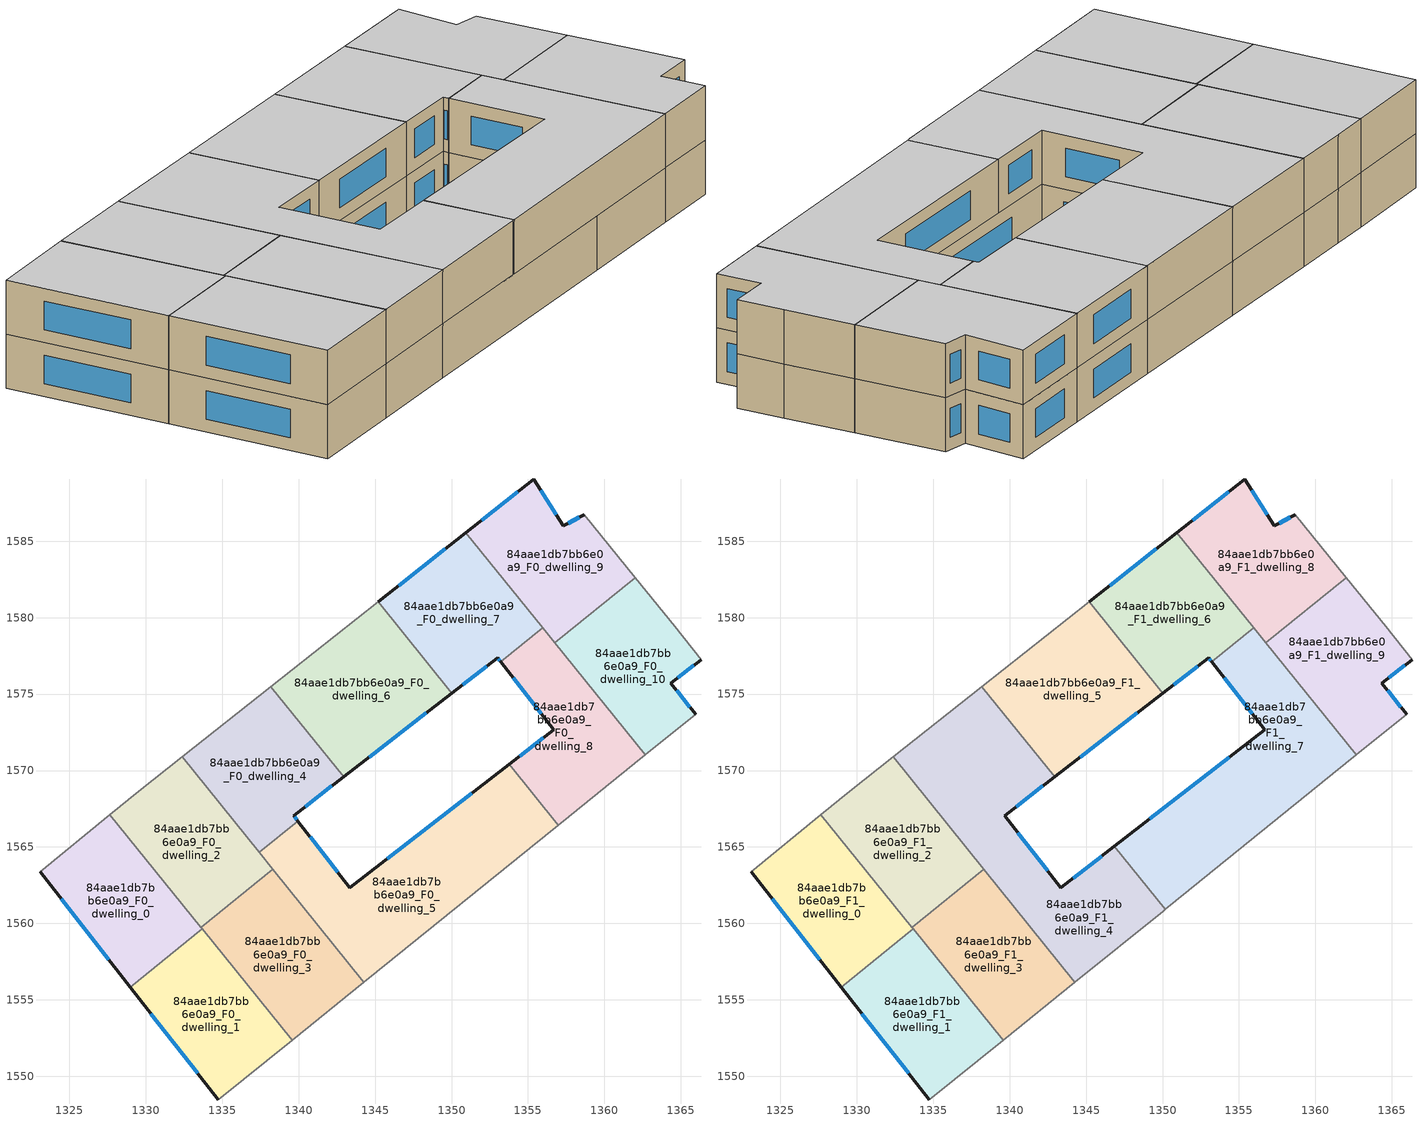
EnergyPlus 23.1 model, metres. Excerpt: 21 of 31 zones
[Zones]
84aae1db7bb6e0a9_F0_dwelling_0
 floor ground (EU_floor_Construction): 1327.66,1567.11 1333.69,1559.64 1328.98,1555.84 1323.09,1563.38 z0
 wall outside (EU_wall_Construction): 1323.09,1563.38 1328.98,1555.84 z0:3
 wall to 84aae1db7bb6e0a9_F0_dwelling_1 (EU_wall_Construction): 1328.98,1555.84 1333.69,1559.64 z0:3
 wall adiabatic (EU_wall_Construction): 1327.66,1567.11 1323.09,1563.38 z0:3
 wall to 84aae1db7bb6e0a9_F0_dwelling_2 (EU_wall_Construction): 1333.61,1559.73 1327.66,1567.11 z0:3
 wall to 84aae1db7bb6e0a9_F0_dwelling_3 (EU_wall_Construction): 1333.69,1559.64 1333.61,1559.73 z0:3
 window (EU_Window_Construction): 1324.47,1561.61 1327.6,1557.61 z0.7:2.3
84aae1db7bb6e0a9_F0_dwelling_1
 floor ground (EU_floor_Construction): 1333.69,1559.64 1339.57,1552.36 1334.74,1548.46 1328.98,1555.84 z0
 wall outside (EU_wall_Construction): 1328.98,1555.84 1334.74,1548.46 z0:3
 wall adiabatic (EU_wall_Construction): 1334.74,1548.46 1339.57,1552.36 z0:3
 wall to 84aae1db7bb6e0a9_F0_dwelling_3 (EU_wall_Construction): 1339.57,1552.36 1333.69,1559.64 z0:3
 window (EU_Window_Construction): 1330.33,1554.11 1333.39,1550.2 z0.7:2.3
84aae1db7bb6e0a9_F0_dwelling_10
 floor ground (EU_floor_Construction): 1364.61,1579.42 1366.32,1577.26 1364.35,1575.72 1365.96,1573.66 1362.68,1571.02 1356.75,1578.36 1362.02,1582.61 z0
 wall outside (EU_wall_Construction): 1365.96,1573.66 1364.35,1575.72 1366.32,1577.26 z0:3
 wall adiabatic (EU_wall_Construction): 1362.68,1571.02 1365.96,1573.66 / 1366.32,1577.26 1364.61,1579.42 1362.02,1582.61 z0:3
 wall to 84aae1db7bb6e0a9_F0_dwelling_9 (EU_wall_Construction): 1362.02,1582.61 1356.75,1578.36 z0:3
 wall to 84aae1db7bb6e0a9_F0_dwelling_8 (EU_wall_Construction): 1356.75,1578.36 1362.68,1571.02 z0:3
 window (EU_Window_Construction): 1365.58,1574.15 1364.73,1575.23 / 1364.81,1576.08 1365.85,1576.9 z0.7:2.3
84aae1db7bb6e0a9_F0_dwelling_2
 floor ground (EU_floor_Construction): 1332.39,1570.89 1338.32,1563.53 1333.61,1559.74 1327.66,1567.11 1329.53,1568.63 z0
 wall adiabatic (EU_wall_Construction): 1332.39,1570.89 1329.53,1568.63 1327.66,1567.11 z0:3
 wall to 84aae1db7bb6e0a9_F0_dwelling_3 (EU_wall_Construction): 1333.61,1559.74 1338.32,1563.53 z0:3
 wall to 84aae1db7bb6e0a9_F0_dwelling_4 (EU_wall_Construction): 1337.42,1564.65 1332.39,1570.89 z0:3
 wall to 84aae1db7bb6e0a9_F0_dwelling_5 (EU_wall_Construction): 1338.32,1563.53 1337.42,1564.65 z0:3
84aae1db7bb6e0a9_F0_dwelling_3
 floor ground (EU_floor_Construction): 1338.32,1563.53 1344.28,1556.16 1339.57,1552.36 1333.61,1559.74 z0
 wall adiabatic (EU_wall_Construction): 1339.57,1552.36 1344.28,1556.16 z0:3
 wall to 84aae1db7bb6e0a9_F0_dwelling_5 (EU_wall_Construction): 1344.28,1556.16 1338.32,1563.53 z0:3
84aae1db7bb6e0a9_F0_dwelling_4
 floor ground (EU_floor_Construction): 1338.19,1575.48 1342.95,1569.58 1339.67,1567.05 1339.95,1566.69 1337.42,1564.65 1332.39,1570.89 z0
 wall outside (EU_wall_Construction): 1339.95,1566.69 1339.67,1567.05 1342.95,1569.58 z0:3
 wall to 84aae1db7bb6e0a9_F0_dwelling_5 (EU_wall_Construction): 1337.42,1564.65 1339.95,1566.69 z0:3
 wall adiabatic (EU_wall_Construction): 1338.19,1575.48 1332.39,1570.89 z0:3
 wall to 84aae1db7bb6e0a9_F0_dwelling_6 (EU_wall_Construction): 1342.95,1569.58 1338.19,1575.48 z0:3
 window (EU_Window_Construction): 1340.44,1567.64 1342.18,1568.99 / 1339.88,1566.78 1339.74,1566.96 z0.7:2.3
84aae1db7bb6e0a9_F0_dwelling_5
 floor ground (EU_floor_Construction): 1353.77,1570.41 1356.99,1566.42 1344.28,1556.16 1337.42,1564.65 1339.95,1566.69 1343.34,1562.33 z0
 wall outside (EU_wall_Construction): 1353.77,1570.41 1343.34,1562.33 1339.95,1566.69 z0:3
 wall adiabatic (EU_wall_Construction): 1344.28,1556.16 1356.99,1566.42 z0:3
 wall to 84aae1db7bb6e0a9_F0_dwelling_8 (EU_wall_Construction): 1356.99,1566.42 1353.77,1570.41 z0:3
 window (EU_Window_Construction): 1342.55,1563.35 1340.75,1565.67 / 1351.32,1568.51 1345.79,1564.22 z0.7:2.3
84aae1db7bb6e0a9_F0_dwelling_6
 floor ground (EU_floor_Construction): 1345.21,1581.02 1350.02,1575.06 1342.95,1569.58 1338.19,1575.48 z0
 wall outside (EU_wall_Construction): 1342.95,1569.58 1350.02,1575.06 z0:3
 wall adiabatic (EU_wall_Construction): 1345.21,1581.02 1338.19,1575.48 z0:3
 wall to 84aae1db7bb6e0a9_F0_dwelling_7 (EU_wall_Construction): 1350.02,1575.06 1345.21,1581.02 z0:3
 window (EU_Window_Construction): 1344.61,1570.87 1348.36,1573.77 z0.7:2.3
84aae1db7bb6e0a9_F0_dwelling_7
 floor ground (EU_floor_Construction): 1350.95,1585.56 1355.96,1579.34 1353.21,1577.12 1353.01,1577.38 1350.02,1575.06 1345.21,1581.02 z0
 wall outside (EU_wall_Construction): 1350.02,1575.06 1353.01,1577.38 1353.21,1577.12 / 1350.95,1585.56 1345.21,1581.02 z0:3
 wall to 84aae1db7bb6e0a9_F0_dwelling_8 (EU_wall_Construction): 1353.21,1577.12 1355.96,1579.34 z0:3
 wall to 84aae1db7bb6e0a9_F0_dwelling_9 (EU_wall_Construction): 1355.96,1579.34 1350.95,1585.56 z0:3
 window (EU_Window_Construction): 1350.72,1575.6 1352.31,1576.83 / 1349.6,1584.49 1346.55,1582.09 / 1353.06,1577.32 1353.16,1577.18 z0.7:2.3
84aae1db7bb6e0a9_F0_dwelling_8
 floor ground (EU_floor_Construction): 1355.96,1579.34 1362.68,1571.02 1356.99,1566.42 1353.77,1570.41 1356.68,1572.66 1353.21,1577.12 z0
 wall outside (EU_wall_Construction): 1353.21,1577.12 1356.68,1572.66 1353.77,1570.41 z0:3
 wall adiabatic (EU_wall_Construction): 1356.99,1566.42 1362.68,1571.02 z0:3
 wall to 84aae1db7bb6e0a9_F0_dwelling_9 (EU_wall_Construction): 1356.75,1578.36 1355.96,1579.34 z0:3
 window (EU_Window_Construction): 1356,1572.13 1354.46,1570.93 / 1354.03,1576.07 1355.87,1573.71 z0.7:2.3
84aae1db7bb6e0a9_F0_dwelling_9
 floor ground (EU_floor_Construction): 1358.68,1586.72 1362.02,1582.61 1356.75,1578.36 1350.95,1585.56 1355.37,1589.05 1357.32,1586.02 z0
 wall outside (EU_wall_Construction): 1358.68,1586.72 1357.32,1586.02 1355.37,1589.05 1350.95,1585.56 z0:3
 wall adiabatic (EU_wall_Construction): 1362.02,1582.61 1358.68,1586.72 z0:3
 window (EU_Window_Construction): 1354.33,1588.23 1351.98,1586.38 / 1356.86,1586.73 1355.82,1588.34 / 1358.36,1586.56 1357.64,1586.19 z0.7:2.3
84aae1db7bb6e0a9_F1_dwelling_0
 floor to 84aae1db7bb6e0a9_F0_dwelling_0 (EU_floor_Construction): 1327.66,1567.11 1333.69,1559.64 1328.98,1555.84 1323.09,1563.38 z3
 wall outside (EU_wall_Construction): 1323.09,1563.38 1328.98,1555.84 z3:6
 wall to 84aae1db7bb6e0a9_F1_dwelling_1 (EU_wall_Construction): 1328.98,1555.84 1333.69,1559.64 z3:6
 wall adiabatic (EU_wall_Construction): 1327.66,1567.11 1323.09,1563.38 z3:6
 wall to 84aae1db7bb6e0a9_F1_dwelling_2 (EU_wall_Construction): 1333.61,1559.73 1327.66,1567.11 z3:6
 wall to 84aae1db7bb6e0a9_F1_dwelling_3 (EU_wall_Construction): 1333.69,1559.64 1333.61,1559.73 z3:6
 window (EU_Window_Construction): 1324.47,1561.61 1327.6,1557.61 z3.7:5.3
 ceiling to 84aae1db7bb6e0a9_F2_dwelling_0 (EU_floor_Construction): 1333.69,1559.64 1327.66,1567.11 1323.09,1563.38 1328.98,1555.84 z6
84aae1db7bb6e0a9_F1_dwelling_1
 floor to 84aae1db7bb6e0a9_F0_dwelling_1 (EU_floor_Construction): 1333.69,1559.64 1339.57,1552.36 1334.74,1548.46 1328.98,1555.84 z3
 wall outside (EU_wall_Construction): 1328.98,1555.84 1334.74,1548.46 z3:6
 wall adiabatic (EU_wall_Construction): 1334.74,1548.46 1339.57,1552.36 z3:6
 wall to 84aae1db7bb6e0a9_F1_dwelling_3 (EU_wall_Construction): 1339.57,1552.36 1333.69,1559.64 z3:6
 window (EU_Window_Construction): 1330.33,1554.11 1333.39,1550.2 z3.7:5.3
 ceiling to 84aae1db7bb6e0a9_F2_dwelling_1 (EU_floor_Construction): 1339.57,1552.36 1333.69,1559.64 1328.98,1555.84 1334.74,1548.46 z6
84aae1db7bb6e0a9_F1_dwelling_2
 floor to 84aae1db7bb6e0a9_F0_dwelling_2 (EU_floor_Construction): 1332.39,1570.89 1338.32,1563.53 1333.61,1559.74 1327.66,1567.11 1329.53,1568.63 z3
 wall adiabatic (EU_wall_Construction): 1332.39,1570.89 1329.53,1568.63 1327.66,1567.11 z3:6
 wall to 84aae1db7bb6e0a9_F1_dwelling_3 (EU_wall_Construction): 1333.61,1559.74 1338.32,1563.53 z3:6
 wall to 84aae1db7bb6e0a9_F1_dwelling_4 (EU_wall_Construction): 1338.32,1563.53 1332.39,1570.89 z3:6
 ceiling to 84aae1db7bb6e0a9_F2_dwelling_2 (EU_floor_Construction): 1338.32,1563.53 1332.39,1570.89 1329.53,1568.63 1327.66,1567.11 1333.61,1559.74 z6
84aae1db7bb6e0a9_F1_dwelling_3
 floor to 84aae1db7bb6e0a9_F0_dwelling_3 (EU_floor_Construction): 1338.32,1563.53 1344.28,1556.16 1339.57,1552.36 1333.61,1559.74 z3
 wall adiabatic (EU_wall_Construction): 1339.57,1552.36 1344.28,1556.16 z3:6
 wall to 84aae1db7bb6e0a9_F1_dwelling_4 (EU_wall_Construction): 1344.28,1556.16 1338.32,1563.53 z3:6
 ceiling to 84aae1db7bb6e0a9_F2_dwelling_3 (EU_floor_Construction): 1344.28,1556.16 1338.32,1563.53 1333.61,1559.74 1339.57,1552.36 z6
84aae1db7bb6e0a9_F1_dwelling_4
 floor to 84aae1db7bb6e0a9_F0_dwelling_4 (EU_floor_Construction): 1338.19,1575.48 1342.95,1569.58 1339.67,1567.05 1339.95,1566.69 1337.42,1564.65 1332.39,1570.89 z3
 floor to 84aae1db7bb6e0a9_F0_dwelling_5 (EU_floor_Construction): 1346.85,1565.04 1350.18,1560.93 1350.12,1560.88 1350.03,1560.81 1344.28,1556.16 1337.42,1564.65 1339.95,1566.69 1343.34,1562.33 z3
 wall outside (EU_wall_Construction): 1346.85,1565.04 1343.34,1562.33 1339.67,1567.05 1342.95,1569.58 z3:6
 wall to 84aae1db7bb6e0a9_F1_dwelling_7 (EU_wall_Construction): 1350.18,1560.93 1346.85,1565.04 z3:6
 wall adiabatic (EU_wall_Construction): 1344.28,1556.16 1350.03,1560.81 1350.18,1560.93 / 1338.19,1575.48 1332.39,1570.89 z3:6
 wall to 84aae1db7bb6e0a9_F1_dwelling_5 (EU_wall_Construction): 1342.95,1569.58 1338.19,1575.48 z3:6
 window (EU_Window_Construction): 1340.44,1567.64 1342.18,1568.99 / 1342.48,1563.44 1340.53,1565.94 / 1346.03,1564.41 1344.17,1562.97 z3.7:5.3
 ceiling to 84aae1db7bb6e0a9_F2_dwelling_4 (EU_floor_Construction): 1350.03,1560.81 1350.18,1560.93 1346.85,1565.04 1343.34,1562.33 1339.67,1567.05 1342.95,1569.58 1338.19,1575.48 1332.39,1570.89 1344.28,1556.16 z6
84aae1db7bb6e0a9_F1_dwelling_5
 floor to 84aae1db7bb6e0a9_F0_dwelling_6 (EU_floor_Construction): 1345.21,1581.02 1350.02,1575.06 1342.95,1569.58 1338.19,1575.48 z3
 wall outside (EU_wall_Construction): 1342.95,1569.58 1350.02,1575.06 z3:6
 wall adiabatic (EU_wall_Construction): 1345.21,1581.02 1338.19,1575.48 z3:6
 wall to 84aae1db7bb6e0a9_F1_dwelling_6 (EU_wall_Construction): 1350.02,1575.06 1345.21,1581.02 z3:6
 window (EU_Window_Construction): 1344.61,1570.87 1348.36,1573.77 z3.7:5.3
 ceiling to 84aae1db7bb6e0a9_F2_dwelling_5 (EU_floor_Construction): 1350.02,1575.06 1345.21,1581.02 1338.19,1575.48 1342.95,1569.58 z6
84aae1db7bb6e0a9_F1_dwelling_6
 floor to 84aae1db7bb6e0a9_F0_dwelling_7 (EU_floor_Construction): 1350.95,1585.56 1355.96,1579.34 1353.21,1577.12 1353.01,1577.38 1350.02,1575.06 1345.21,1581.02 z3
 wall outside (EU_wall_Construction): 1350.02,1575.06 1353.01,1577.38 1353.21,1577.12 / 1350.95,1585.56 1345.21,1581.02 z3:6
 wall to 84aae1db7bb6e0a9_F1_dwelling_7 (EU_wall_Construction): 1353.21,1577.12 1355.96,1579.34 z3:6
 wall to 84aae1db7bb6e0a9_F1_dwelling_8 (EU_wall_Construction): 1355.96,1579.34 1350.95,1585.56 z3:6
 window (EU_Window_Construction): 1350.72,1575.6 1352.31,1576.83 / 1349.6,1584.49 1346.55,1582.09 / 1353.06,1577.32 1353.16,1577.18 z3.7:5.3
 ceiling to 84aae1db7bb6e0a9_F2_dwelling_6 (EU_floor_Construction): 1353.21,1577.12 1355.96,1579.34 1350.95,1585.56 1345.21,1581.02 1350.02,1575.06 1353.01,1577.38 z6
84aae1db7bb6e0a9_F1_dwelling_7
 floor to 84aae1db7bb6e0a9_F0_dwelling_5 (EU_floor_Construction): 1353.77,1570.4 1356.99,1566.42 1350.18,1560.93 1346.85,1565.04 z3
 floor to 84aae1db7bb6e0a9_F0_dwelling_8 (EU_floor_Construction): 1355.96,1579.34 1362.68,1571.02 1356.99,1566.42 1353.77,1570.4 1356.68,1572.66 1353.21,1577.12 z3
 wall outside (EU_wall_Construction): 1353.21,1577.12 1356.68,1572.66 1346.85,1565.04 z3:6
 wall adiabatic (EU_wall_Construction): 1350.18,1560.93 1362.68,1571.02 z3:6
 wall to 84aae1db7bb6e0a9_F1_dwelling_9 (EU_wall_Construction): 1362.68,1571.02 1356.75,1578.36 z3:6
 wall to 84aae1db7bb6e0a9_F1_dwelling_8 (EU_wall_Construction): 1356.75,1578.36 1355.96,1579.34 z3:6
 window (EU_Window_Construction): 1354.03,1576.07 1355.87,1573.71 / 1354.38,1570.87 1349.16,1566.83 z3.7:5.3
 ceiling to 84aae1db7bb6e0a9_F2_dwelling_7 (EU_floor_Construction): 1362.68,1571.02 1355.96,1579.34 1353.21,1577.12 1356.68,1572.66 1346.85,1565.04 1350.18,1560.93 z6
84aae1db7bb6e0a9_F1_dwelling_8
 floor to 84aae1db7bb6e0a9_F0_dwelling_9 (EU_floor_Construction): 1358.68,1586.72 1362.02,1582.61 1356.75,1578.36 1350.95,1585.56 1355.37,1589.05 1357.32,1586.02 z3
 wall outside (EU_wall_Construction): 1358.68,1586.72 1357.32,1586.02 1355.37,1589.05 1350.95,1585.56 z3:6
 wall to 84aae1db7bb6e0a9_F1_dwelling_9 (EU_wall_Construction): 1356.75,1578.36 1362.02,1582.61 z3:6
 wall adiabatic (EU_wall_Construction): 1362.02,1582.61 1358.68,1586.72 z3:6
 window (EU_Window_Construction): 1354.33,1588.23 1351.98,1586.38 / 1356.86,1586.73 1355.82,1588.34 / 1358.36,1586.56 1357.64,1586.19 z3.7:5.3
 ceiling to 84aae1db7bb6e0a9_F2_dwelling_8 (EU_floor_Construction): 1362.02,1582.61 1358.68,1586.72 1357.32,1586.02 1355.37,1589.05 1350.95,1585.56 1356.75,1578.36 z6
84aae1db7bb6e0a9_F1_dwelling_9
 floor to 84aae1db7bb6e0a9_F0_dwelling_10 (EU_floor_Construction): 1364.61,1579.42 1366.32,1577.26 1364.35,1575.72 1365.96,1573.66 1362.68,1571.02 1356.75,1578.36 1362.02,1582.61 z3
 wall outside (EU_wall_Construction): 1365.96,1573.66 1364.35,1575.72 1366.32,1577.26 z3:6
 wall adiabatic (EU_wall_Construction): 1362.68,1571.02 1365.96,1573.66 / 1366.32,1577.26 1364.61,1579.42 1362.02,1582.61 z3:6
 window (EU_Window_Construction): 1365.58,1574.15 1364.73,1575.23 / 1364.81,1576.08 1365.85,1576.9 z3.7:5.3
 ceiling to 84aae1db7bb6e0a9_F2_dwelling_9 (EU_floor_Construction): 1365.96,1573.66 1364.35,1575.72 1366.32,1577.26 1364.61,1579.42 1362.02,1582.61 1356.75,1578.36 1362.68,1571.02 z6
[Building]
EU S2 Campaign: North Axis=0; Terrain=City; Solar Distribution=FullExterior
[Site:Location]
Budapest.Ferenc.Liszt.Intl.AP: Latitude=47.437; Longitude=19.256; Time Zone=1; Elevation=185
[SizingPeriod:WeatherFileDays]
AnnualSizingPeriod: Begin Month=1; Begin Day of Month=1; End Month=12; End Day of Month=31; Day of Week for Start Day=Monday; Use Weather File Daylight Saving Period=No; Use Weather File Rain and Snow Indicators=No
[MATERIAL]
EU_InternalMass_Material: Roughness=MediumRough; Thickness=0.1; Conductivity=1; Density=1800; Specific Heat=900; Thermal Absorptance=0.9; Solar Absorptance=0.7; Visible Absorptance=0.7
[MATERIAL:NOMASS] Roughness=MediumRough; Thermal Absorptance=0.9; Solar Absorptance=0.7; Visible Absorptance=0.7
Name | Thermal Resistance
EU_wall_NoMass | 0.832559
EU_floor_NoMass | 0.872794
[WINDOWMATERIAL:SIMPLEGLAZINGSYSTEM]
EU_Window_SimpleGlazing: UFactor=2.79869; Solar Heat Gain Coefficient=0.75; Visible Transmittance=0.75
[CONSTRUCTION]
EU_wall_Construction: EU_wall_NoMass
EU_floor_Construction: EU_floor_NoMass
EU_Window_Construction: EU_Window_SimpleGlazing
EU_InternalMass_Construction: EU_InternalMass_Material
[ZONE] Type=1; Multiplier=1; Ceiling Height=autocalculate; Floor Area=autocalculate; Part of Total Floor Area=Yes
Name | Volume
84aae1db7bb6e0a9_F0_dwelling_0; 84aae1db7bb6e0a9_F1_dwelling_0 | 171.988
84aae1db7bb6e0a9_F0_dwelling_1; 84aae1db7bb6e0a9_F1_dwelling_1 | 171.984
84aae1db7bb6e0a9_F0_dwelling_10; 84aae1db7bb6e0a9_F1_dwelling_9 | 172.006
84aae1db7bb6e0a9_F0_dwelling_2; 84aae1db7bb6e0a9_F1_dwelling_2 | 171.982
84aae1db7bb6e0a9_F0_dwelling_3; 84aae1db7bb6e0a9_F1_dwelling_3 | 172.002
84aae1db7bb6e0a9_F0_dwelling_4 | 172.015
84aae1db7bb6e0a9_F1_dwelling_4 | 347.019
84aae1db7bb6e0a9_F0_dwelling_5 | 311.714
84aae1db7bb6e0a9_F1_dwelling_5; 84aae1db7bb6e0a9_F0_dwelling_6 | 204.282
84aae1db7bb6e0a9_F1_dwelling_6; 84aae1db7bb6e0a9_F0_dwelling_7 | 171.992
84aae1db7bb6e0a9_F1_dwelling_7 | 308.68
84aae1db7bb6e0a9_F0_dwelling_8 | 171.996
84aae1db7bb6e0a9_F1_dwelling_8; 84aae1db7bb6e0a9_F0_dwelling_9 | 171.986
[INTERNALMASS] Construction=EU_InternalMass_Construction
Name | Zone or ZoneList | Surface Area
84aae1db7bb6e0a9_F0_dwelling_0_EU_InternalMass | 84aae1db7bb6e0a9_F0_dwelling_0 | 57.3295
84aae1db7bb6e0a9_F0_dwelling_1_EU_InternalMass | 84aae1db7bb6e0a9_F0_dwelling_1 | 57.3281
84aae1db7bb6e0a9_F0_dwelling_2_EU_InternalMass | 84aae1db7bb6e0a9_F0_dwelling_2 | 57.3273
84aae1db7bb6e0a9_F0_dwelling_3_EU_InternalMass | 84aae1db7bb6e0a9_F0_dwelling_3 | 57.3338
84aae1db7bb6e0a9_F0_dwelling_4_EU_InternalMass | 84aae1db7bb6e0a9_F0_dwelling_4 | 57.3383
84aae1db7bb6e0a9_F0_dwelling_5_EU_InternalMass | 84aae1db7bb6e0a9_F0_dwelling_5 | 103.9
84aae1db7bb6e0a9_F0_dwelling_6_EU_InternalMass | 84aae1db7bb6e0a9_F0_dwelling_6 | 68.0941
84aae1db7bb6e0a9_F0_dwelling_7_EU_InternalMass | 84aae1db7bb6e0a9_F0_dwelling_7 | 57.3307
84aae1db7bb6e0a9_F0_dwelling_8_EU_InternalMass | 84aae1db7bb6e0a9_F0_dwelling_8 | 57.3319
84aae1db7bb6e0a9_F0_dwelling_9_EU_InternalMass | 84aae1db7bb6e0a9_F0_dwelling_9 | 57.3286
84aae1db7bb6e0a9_F0_dwelling_10_EU_InternalMass | 84aae1db7bb6e0a9_F0_dwelling_10 | 57.3355
84aae1db7bb6e0a9_F1_dwelling_0_EU_InternalMass | 84aae1db7bb6e0a9_F1_dwelling_0 | 57.3295
84aae1db7bb6e0a9_F1_dwelling_1_EU_InternalMass | 84aae1db7bb6e0a9_F1_dwelling_1 | 57.3281
84aae1db7bb6e0a9_F1_dwelling_2_EU_InternalMass | 84aae1db7bb6e0a9_F1_dwelling_2 | 57.3273
84aae1db7bb6e0a9_F1_dwelling_3_EU_InternalMass | 84aae1db7bb6e0a9_F1_dwelling_3 | 57.3338
84aae1db7bb6e0a9_F1_dwelling_4_EU_InternalMass | 84aae1db7bb6e0a9_F1_dwelling_4 | 115.676
84aae1db7bb6e0a9_F1_dwelling_5_EU_InternalMass | 84aae1db7bb6e0a9_F1_dwelling_5 | 68.0941
84aae1db7bb6e0a9_F1_dwelling_6_EU_InternalMass | 84aae1db7bb6e0a9_F1_dwelling_6 | 57.3307
84aae1db7bb6e0a9_F1_dwelling_7_EU_InternalMass | 84aae1db7bb6e0a9_F1_dwelling_7 | 102.891
84aae1db7bb6e0a9_F1_dwelling_8_EU_InternalMass | 84aae1db7bb6e0a9_F1_dwelling_8 | 57.3286
84aae1db7bb6e0a9_F1_dwelling_9_EU_InternalMass | 84aae1db7bb6e0a9_F1_dwelling_9 | 57.3355
[OTHEREQUIPMENT] Fuel Type=Electricity; Design Level Calculation Method=Watts/Area; Power per Zone Floor Area=1; Fraction Latent=0; Fraction Radiant=0; Fraction Lost=0; Carbon Dioxide Generation Rate=0; EndUse Subcategory=EU_Step8_InternalGains
Name | Zone or ZoneList or Space or SpaceList | Schedule
EU_Step8_InternalGain_84aae1db7bb6e0a9_F0_dwelling_0_f000 | 84aae1db7bb6e0a9_F0_dwelling_0 | EU_Step8_GainSchedule_84aae1db7bb6e0a9_F0_dwelling_0_f000
EU_Step8_InternalGain_84aae1db7bb6e0a9_F0_dwelling_1_f000 | 84aae1db7bb6e0a9_F0_dwelling_1 | EU_Step8_GainSchedule_84aae1db7bb6e0a9_F0_dwelling_1_f000
EU_Step8_InternalGain_84aae1db7bb6e0a9_F0_dwelling_2_f000 | 84aae1db7bb6e0a9_F0_dwelling_2 | EU_Step8_GainSchedule_84aae1db7bb6e0a9_F0_dwelling_2_f000
EU_Step8_InternalGain_84aae1db7bb6e0a9_F0_dwelling_3_f000 | 84aae1db7bb6e0a9_F0_dwelling_3 | EU_Step8_GainSchedule_84aae1db7bb6e0a9_F0_dwelling_3_f000
EU_Step8_InternalGain_84aae1db7bb6e0a9_F0_dwelling_4_f000 | 84aae1db7bb6e0a9_F0_dwelling_4 | EU_Step8_GainSchedule_84aae1db7bb6e0a9_F0_dwelling_4_f000
EU_Step8_InternalGain_84aae1db7bb6e0a9_F0_dwelling_5_f000 | 84aae1db7bb6e0a9_F0_dwelling_5 | EU_Step8_GainSchedule_84aae1db7bb6e0a9_F0_dwelling_5_f000
EU_Step8_InternalGain_84aae1db7bb6e0a9_F0_dwelling_6_f000 | 84aae1db7bb6e0a9_F0_dwelling_6 | EU_Step8_GainSchedule_84aae1db7bb6e0a9_F0_dwelling_6_f000
EU_Step8_InternalGain_84aae1db7bb6e0a9_F0_dwelling_7_f000 | 84aae1db7bb6e0a9_F0_dwelling_7 | EU_Step8_GainSchedule_84aae1db7bb6e0a9_F0_dwelling_7_f000
EU_Step8_InternalGain_84aae1db7bb6e0a9_F0_dwelling_8_f000 | 84aae1db7bb6e0a9_F0_dwelling_8 | EU_Step8_GainSchedule_84aae1db7bb6e0a9_F0_dwelling_8_f000
EU_Step8_InternalGain_84aae1db7bb6e0a9_F0_dwelling_9_f000 | 84aae1db7bb6e0a9_F0_dwelling_9 | EU_Step8_GainSchedule_84aae1db7bb6e0a9_F0_dwelling_9_f000
EU_Step8_InternalGain_84aae1db7bb6e0a9_F0_dwelling_10_f000 | 84aae1db7bb6e0a9_F0_dwelling_10 | EU_Step8_GainSchedule_84aae1db7bb6e0a9_F0_dwelling_10_f000
EU_Step8_InternalGain_84aae1db7bb6e0a9_F1_dwelling_0_f000 | 84aae1db7bb6e0a9_F1_dwelling_0 | EU_Step8_GainSchedule_84aae1db7bb6e0a9_F1_dwelling_0_f000
EU_Step8_InternalGain_84aae1db7bb6e0a9_F1_dwelling_1_f000 | 84aae1db7bb6e0a9_F1_dwelling_1 | EU_Step8_GainSchedule_84aae1db7bb6e0a9_F1_dwelling_1_f000
EU_Step8_InternalGain_84aae1db7bb6e0a9_F1_dwelling_2_f000 | 84aae1db7bb6e0a9_F1_dwelling_2 | EU_Step8_GainSchedule_84aae1db7bb6e0a9_F1_dwelling_2_f000
EU_Step8_InternalGain_84aae1db7bb6e0a9_F1_dwelling_3_f000 | 84aae1db7bb6e0a9_F1_dwelling_3 | EU_Step8_GainSchedule_84aae1db7bb6e0a9_F1_dwelling_3_f000
EU_Step8_InternalGain_84aae1db7bb6e0a9_F1_dwelling_4_f000 | 84aae1db7bb6e0a9_F1_dwelling_4 | EU_Step8_GainSchedule_84aae1db7bb6e0a9_F1_dwelling_4_f000
EU_Step8_InternalGain_84aae1db7bb6e0a9_F1_dwelling_5_f000 | 84aae1db7bb6e0a9_F1_dwelling_5 | EU_Step8_GainSchedule_84aae1db7bb6e0a9_F1_dwelling_5_f000
EU_Step8_InternalGain_84aae1db7bb6e0a9_F1_dwelling_6_f000 | 84aae1db7bb6e0a9_F1_dwelling_6 | EU_Step8_GainSchedule_84aae1db7bb6e0a9_F1_dwelling_6_f000
EU_Step8_InternalGain_84aae1db7bb6e0a9_F1_dwelling_7_f000 | 84aae1db7bb6e0a9_F1_dwelling_7 | EU_Step8_GainSchedule_84aae1db7bb6e0a9_F1_dwelling_7_f000
EU_Step8_InternalGain_84aae1db7bb6e0a9_F1_dwelling_8_f000 | 84aae1db7bb6e0a9_F1_dwelling_8 | EU_Step8_GainSchedule_84aae1db7bb6e0a9_F1_dwelling_8_f000
EU_Step8_InternalGain_84aae1db7bb6e0a9_F1_dwelling_9_f000 | 84aae1db7bb6e0a9_F1_dwelling_9 | EU_Step8_GainSchedule_84aae1db7bb6e0a9_F1_dwelling_9_f000
[ZONEVENTILATION:DESIGNFLOWRATE] Schedule=EU_AlwaysOn; Design Flow Rate Calculation Method=AirChanges/Hour; Air Changes per Hour=0.475469; Ventilation Type=Natural; Fan Pressure Rise=0; Fan Total Efficiency=1; Constant Term Coefficient=1; Temperature Term Coefficient=0; Velocity Term Coefficient=0; Velocity Squared Term Coefficient=0; Minimum Indoor Temperature=-100; Maximum Indoor Temperature=100; Delta Temperature=-100; Minimum Outdoor Temperature=-100; Maximum Outdoor Temperature=100; Maximum Wind Speed=40
Name | Zone or ZoneList or Space or SpaceList
EU_ConstantAir_84aae1db7bb6e0a9_F0_dwelling_0 | 84aae1db7bb6e0a9_F0_dwelling_0
EU_ConstantAir_84aae1db7bb6e0a9_F0_dwelling_1 | 84aae1db7bb6e0a9_F0_dwelling_1
EU_ConstantAir_84aae1db7bb6e0a9_F0_dwelling_2 | 84aae1db7bb6e0a9_F0_dwelling_2
EU_ConstantAir_84aae1db7bb6e0a9_F0_dwelling_3 | 84aae1db7bb6e0a9_F0_dwelling_3
EU_ConstantAir_84aae1db7bb6e0a9_F0_dwelling_4 | 84aae1db7bb6e0a9_F0_dwelling_4
EU_ConstantAir_84aae1db7bb6e0a9_F0_dwelling_5 | 84aae1db7bb6e0a9_F0_dwelling_5
EU_ConstantAir_84aae1db7bb6e0a9_F0_dwelling_6 | 84aae1db7bb6e0a9_F0_dwelling_6
EU_ConstantAir_84aae1db7bb6e0a9_F0_dwelling_7 | 84aae1db7bb6e0a9_F0_dwelling_7
EU_ConstantAir_84aae1db7bb6e0a9_F0_dwelling_8 | 84aae1db7bb6e0a9_F0_dwelling_8
EU_ConstantAir_84aae1db7bb6e0a9_F0_dwelling_9 | 84aae1db7bb6e0a9_F0_dwelling_9
EU_ConstantAir_84aae1db7bb6e0a9_F0_dwelling_10 | 84aae1db7bb6e0a9_F0_dwelling_10
EU_ConstantAir_84aae1db7bb6e0a9_F1_dwelling_0 | 84aae1db7bb6e0a9_F1_dwelling_0
EU_ConstantAir_84aae1db7bb6e0a9_F1_dwelling_1 | 84aae1db7bb6e0a9_F1_dwelling_1
EU_ConstantAir_84aae1db7bb6e0a9_F1_dwelling_2 | 84aae1db7bb6e0a9_F1_dwelling_2
EU_ConstantAir_84aae1db7bb6e0a9_F1_dwelling_3 | 84aae1db7bb6e0a9_F1_dwelling_3
EU_ConstantAir_84aae1db7bb6e0a9_F1_dwelling_4 | 84aae1db7bb6e0a9_F1_dwelling_4
EU_ConstantAir_84aae1db7bb6e0a9_F1_dwelling_5 | 84aae1db7bb6e0a9_F1_dwelling_5
EU_ConstantAir_84aae1db7bb6e0a9_F1_dwelling_6 | 84aae1db7bb6e0a9_F1_dwelling_6
EU_ConstantAir_84aae1db7bb6e0a9_F1_dwelling_7 | 84aae1db7bb6e0a9_F1_dwelling_7
EU_ConstantAir_84aae1db7bb6e0a9_F1_dwelling_8 | 84aae1db7bb6e0a9_F1_dwelling_8
EU_ConstantAir_84aae1db7bb6e0a9_F1_dwelling_9 | 84aae1db7bb6e0a9_F1_dwelling_9
[HVACTEMPLATE:THERMOSTAT] Constant Heating Setpoint=20; Constant Cooling Setpoint=50
EU_HeatOnly_84aae1db7bb6e0a9_F0_dwelling_0; EU_HeatOnly_84aae1db7bb6e0a9_F0_dwelling_1; EU_HeatOnly_84aae1db7bb6e0a9_F0_dwelling_2; EU_HeatOnly_84aae1db7bb6e0a9_F0_dwelling_3; EU_HeatOnly_84aae1db7bb6e0a9_F0_dwelling_4; EU_HeatOnly_84aae1db7bb6e0a9_F0_dwelling_5; EU_HeatOnly_84aae1db7bb6e0a9_F0_dwelling_6; EU_HeatOnly_84aae1db7bb6e0a9_F0_dwelling_7; EU_HeatOnly_84aae1db7bb6e0a9_F0_dwelling_8; EU_HeatOnly_84aae1db7bb6e0a9_F0_dwelling_9; EU_HeatOnly_84aae1db7bb6e0a9_F0_dwelling_10; EU_HeatOnly_84aae1db7bb6e0a9_F1_dwelling_0; EU_HeatOnly_84aae1db7bb6e0a9_F1_dwelling_1; EU_HeatOnly_84aae1db7bb6e0a9_F1_dwelling_2; EU_HeatOnly_84aae1db7bb6e0a9_F1_dwelling_3; EU_HeatOnly_84aae1db7bb6e0a9_F1_dwelling_4; EU_HeatOnly_84aae1db7bb6e0a9_F1_dwelling_5; EU_HeatOnly_84aae1db7bb6e0a9_F1_dwelling_6; EU_HeatOnly_84aae1db7bb6e0a9_F1_dwelling_7; EU_HeatOnly_84aae1db7bb6e0a9_F1_dwelling_8; EU_HeatOnly_84aae1db7bb6e0a9_F1_dwelling_9; EU_HeatOnly_84aae1db7bb6e0a9_F2_dwelling_0; EU_HeatOnly_84aae1db7bb6e0a9_F2_dwelling_1; EU_HeatOnly_84aae1db7bb6e0a9_F2_dwelling_2; EU_HeatOnly_84aae1db7bb6e0a9_F2_dwelling_3; EU_HeatOnly_84aae1db7bb6e0a9_F2_dwelling_4; EU_HeatOnly_84aae1db7bb6e0a9_F2_dwelling_5; EU_HeatOnly_84aae1db7bb6e0a9_F2_dwelling_6; EU_HeatOnly_84aae1db7bb6e0a9_F2_dwelling_7; EU_HeatOnly_84aae1db7bb6e0a9_F2_dwelling_8; EU_HeatOnly_84aae1db7bb6e0a9_F2_dwelling_9
[HVACTEMPLATE:ZONE:IDEALLOADSAIRSYSTEM] System Availability Schedule=EU_AlwaysOn; Maximum Heating Supply Air Temperature=50; Minimum Cooling Supply Air Temperature=13; Maximum Heating Supply Air Humidity Ratio=0.0156; Minimum Cooling Supply Air Humidity Ratio=0.0077; Heating Limit=NoLimit; Cooling Limit=NoLimit; Heating Availability Schedule=EU_AlwaysOn; Cooling Availability Schedule=EU_CoolingOff; Dehumidification Control Type=ConstantSensibleHeatRatio; Cooling Sensible Heat Ratio=0.7; Dehumidification Setpoint=60; Humidification Control Type=None; Humidification Setpoint=30; Outdoor Air Method=None; Outdoor Air Flow Rate per Person=0.00944; Outdoor Air Flow Rate per Zone Floor Area=0; Outdoor Air Flow Rate per Zone=0; Demand Controlled Ventilation Type=None; Outdoor Air Economizer Type=NoEconomizer; Heat Recovery Type=None; Sensible Heat Recovery Effectiveness=0.7; Latent Heat Recovery Effectiveness=0.65
Name | Template Thermostat
84aae1db7bb6e0a9_F0_dwelling_0 | EU_HeatOnly_84aae1db7bb6e0a9_F0_dwelling_0
84aae1db7bb6e0a9_F0_dwelling_1 | EU_HeatOnly_84aae1db7bb6e0a9_F0_dwelling_1
84aae1db7bb6e0a9_F0_dwelling_2 | EU_HeatOnly_84aae1db7bb6e0a9_F0_dwelling_2
84aae1db7bb6e0a9_F0_dwelling_3 | EU_HeatOnly_84aae1db7bb6e0a9_F0_dwelling_3
84aae1db7bb6e0a9_F0_dwelling_4 | EU_HeatOnly_84aae1db7bb6e0a9_F0_dwelling_4
84aae1db7bb6e0a9_F0_dwelling_5 | EU_HeatOnly_84aae1db7bb6e0a9_F0_dwelling_5
84aae1db7bb6e0a9_F0_dwelling_6 | EU_HeatOnly_84aae1db7bb6e0a9_F0_dwelling_6
84aae1db7bb6e0a9_F0_dwelling_7 | EU_HeatOnly_84aae1db7bb6e0a9_F0_dwelling_7
84aae1db7bb6e0a9_F0_dwelling_8 | EU_HeatOnly_84aae1db7bb6e0a9_F0_dwelling_8
84aae1db7bb6e0a9_F0_dwelling_9 | EU_HeatOnly_84aae1db7bb6e0a9_F0_dwelling_9
84aae1db7bb6e0a9_F0_dwelling_10 | EU_HeatOnly_84aae1db7bb6e0a9_F0_dwelling_10
84aae1db7bb6e0a9_F1_dwelling_0 | EU_HeatOnly_84aae1db7bb6e0a9_F1_dwelling_0
84aae1db7bb6e0a9_F1_dwelling_1 | EU_HeatOnly_84aae1db7bb6e0a9_F1_dwelling_1
84aae1db7bb6e0a9_F1_dwelling_2 | EU_HeatOnly_84aae1db7bb6e0a9_F1_dwelling_2
84aae1db7bb6e0a9_F1_dwelling_3 | EU_HeatOnly_84aae1db7bb6e0a9_F1_dwelling_3
84aae1db7bb6e0a9_F1_dwelling_4 | EU_HeatOnly_84aae1db7bb6e0a9_F1_dwelling_4
84aae1db7bb6e0a9_F1_dwelling_5 | EU_HeatOnly_84aae1db7bb6e0a9_F1_dwelling_5
84aae1db7bb6e0a9_F1_dwelling_6 | EU_HeatOnly_84aae1db7bb6e0a9_F1_dwelling_6
84aae1db7bb6e0a9_F1_dwelling_7 | EU_HeatOnly_84aae1db7bb6e0a9_F1_dwelling_7
84aae1db7bb6e0a9_F1_dwelling_8 | EU_HeatOnly_84aae1db7bb6e0a9_F1_dwelling_8
84aae1db7bb6e0a9_F1_dwelling_9 | EU_HeatOnly_84aae1db7bb6e0a9_F1_dwelling_9
[SIZING:ZONE] Zone Cooling Design Supply Air Temperature Input Method=SupplyAirTemperature; Zone Cooling Design Supply Air Temperature=13; Zone Heating Design Supply Air Temperature Input Method=SupplyAirTemperature; Zone Heating Design Supply Air Temperature=50; Zone Cooling Design Supply Air Humidity Ratio=0.008; Zone Heating Design Supply Air Humidity Ratio=0.008; Cooling Design Air Flow Method=DesignDay; Cooling Design Air Flow Rate=0; Cooling Minimum Air Flow per Zone Floor Area=0.000762; Cooling Minimum Air Flow=0; Cooling Minimum Air Flow Fraction=0.2; Heating Design Air Flow Method=DesignDay; Heating Design Air Flow Rate=0; Heating Maximum Air Flow per Zone Floor Area=0.002032; Heating Maximum Air Flow=0.141576; Heating Maximum Air Flow Fraction=0.3; Account for Dedicated Outdoor Air System=No; Dedicated Outdoor Air System Control Strategy=NeutralSupplyAir; Dedicated Outdoor Air Low Setpoint Temperature for Design=autosize; Dedicated Outdoor Air High Setpoint Temperature for Design=autosize; Zone Load Sizing Method=Sensible Load Only No Latent Load; Zone Latent Cooling Design Supply Air Humidity Ratio Input Method=HumidityRatioDifference; Zone Cooling Design Supply Air Humidity Ratio Difference=0.005; Zone Latent Heating Design Supply Air Humidity Ratio Input Method=HumidityRatioDifference; Zone Humidification Design Supply Air Humidity Ratio Difference=0.005
84aae1db7bb6e0a9_F0_dwelling_0; 84aae1db7bb6e0a9_F0_dwelling_1; 84aae1db7bb6e0a9_F0_dwelling_2; 84aae1db7bb6e0a9_F0_dwelling_3; 84aae1db7bb6e0a9_F0_dwelling_4; 84aae1db7bb6e0a9_F0_dwelling_5; 84aae1db7bb6e0a9_F0_dwelling_6; 84aae1db7bb6e0a9_F0_dwelling_7; 84aae1db7bb6e0a9_F0_dwelling_8; 84aae1db7bb6e0a9_F0_dwelling_9; 84aae1db7bb6e0a9_F0_dwelling_10; 84aae1db7bb6e0a9_F1_dwelling_0; 84aae1db7bb6e0a9_F1_dwelling_1; 84aae1db7bb6e0a9_F1_dwelling_2; 84aae1db7bb6e0a9_F1_dwelling_3; 84aae1db7bb6e0a9_F1_dwelling_4; 84aae1db7bb6e0a9_F1_dwelling_5; 84aae1db7bb6e0a9_F1_dwelling_6; 84aae1db7bb6e0a9_F1_dwelling_7; 84aae1db7bb6e0a9_F1_dwelling_8; 84aae1db7bb6e0a9_F1_dwelling_9
[SCHEDULE:CONSTANT]
Name | Hourly Value
EU_AlwaysOn | 1
EU_CoolingOff | 0
[SCHEDULE:FILE] Column Number=1; Rows to Skip at Top=0; Number of Hours of Data=8760; Column Separator=Comma; Interpolate to Timestep=No; Minutes per Item=60; Adjust Schedule for Daylight Savings=Yes
Name | File
EU_Step8_GainSchedule_84aae1db7bb6e0a9_F0_dwelling_0_f000 | ../../schedules/84aae1db7bb6e0a9/84aae1db7bb6e0a9_F0_dwelling_0_f000_gain.csv
EU_Step8_GainSchedule_84aae1db7bb6e0a9_F0_dwelling_1_f000 | ../../schedules/84aae1db7bb6e0a9/84aae1db7bb6e0a9_F0_dwelling_1_f000_gain.csv
EU_Step8_GainSchedule_84aae1db7bb6e0a9_F0_dwelling_2_f000 | ../../schedules/84aae1db7bb6e0a9/84aae1db7bb6e0a9_F0_dwelling_2_f000_gain.csv
EU_Step8_GainSchedule_84aae1db7bb6e0a9_F0_dwelling_3_f000 | ../../schedules/84aae1db7bb6e0a9/84aae1db7bb6e0a9_F0_dwelling_3_f000_gain.csv
EU_Step8_GainSchedule_84aae1db7bb6e0a9_F0_dwelling_4_f000 | ../../schedules/84aae1db7bb6e0a9/84aae1db7bb6e0a9_F0_dwelling_4_f000_gain.csv
EU_Step8_GainSchedule_84aae1db7bb6e0a9_F0_dwelling_5_f000 | ../../schedules/84aae1db7bb6e0a9/84aae1db7bb6e0a9_F0_dwelling_5_f000_gain.csv
EU_Step8_GainSchedule_84aae1db7bb6e0a9_F0_dwelling_6_f000 | ../../schedules/84aae1db7bb6e0a9/84aae1db7bb6e0a9_F0_dwelling_6_f000_gain.csv
EU_Step8_GainSchedule_84aae1db7bb6e0a9_F0_dwelling_7_f000 | ../../schedules/84aae1db7bb6e0a9/84aae1db7bb6e0a9_F0_dwelling_7_f000_gain.csv
EU_Step8_GainSchedule_84aae1db7bb6e0a9_F0_dwelling_8_f000 | ../../schedules/84aae1db7bb6e0a9/84aae1db7bb6e0a9_F0_dwelling_8_f000_gain.csv
EU_Step8_GainSchedule_84aae1db7bb6e0a9_F0_dwelling_9_f000 | ../../schedules/84aae1db7bb6e0a9/84aae1db7bb6e0a9_F0_dwelling_9_f000_gain.csv
EU_Step8_GainSchedule_84aae1db7bb6e0a9_F0_dwelling_10_f000 | ../../schedules/84aae1db7bb6e0a9/84aae1db7bb6e0a9_F0_dwelling_10_f000_gain.csv
EU_Step8_GainSchedule_84aae1db7bb6e0a9_F1_dwelling_0_f000 | ../../schedules/84aae1db7bb6e0a9/84aae1db7bb6e0a9_F1_dwelling_0_f000_gain.csv
EU_Step8_GainSchedule_84aae1db7bb6e0a9_F1_dwelling_1_f000 | ../../schedules/84aae1db7bb6e0a9/84aae1db7bb6e0a9_F1_dwelling_1_f000_gain.csv
EU_Step8_GainSchedule_84aae1db7bb6e0a9_F1_dwelling_2_f000 | ../../schedules/84aae1db7bb6e0a9/84aae1db7bb6e0a9_F1_dwelling_2_f000_gain.csv
EU_Step8_GainSchedule_84aae1db7bb6e0a9_F1_dwelling_3_f000 | ../../schedules/84aae1db7bb6e0a9/84aae1db7bb6e0a9_F1_dwelling_3_f000_gain.csv
EU_Step8_GainSchedule_84aae1db7bb6e0a9_F1_dwelling_4_f000 | ../../schedules/84aae1db7bb6e0a9/84aae1db7bb6e0a9_F1_dwelling_4_f000_gain.csv
EU_Step8_GainSchedule_84aae1db7bb6e0a9_F1_dwelling_5_f000 | ../../schedules/84aae1db7bb6e0a9/84aae1db7bb6e0a9_F1_dwelling_5_f000_gain.csv
EU_Step8_GainSchedule_84aae1db7bb6e0a9_F1_dwelling_6_f000 | ../../schedules/84aae1db7bb6e0a9/84aae1db7bb6e0a9_F1_dwelling_6_f000_gain.csv
EU_Step8_GainSchedule_84aae1db7bb6e0a9_F1_dwelling_7_f000 | ../../schedules/84aae1db7bb6e0a9/84aae1db7bb6e0a9_F1_dwelling_7_f000_gain.csv
EU_Step8_GainSchedule_84aae1db7bb6e0a9_F1_dwelling_8_f000 | ../../schedules/84aae1db7bb6e0a9/84aae1db7bb6e0a9_F1_dwelling_8_f000_gain.csv
EU_Step8_GainSchedule_84aae1db7bb6e0a9_F1_dwelling_9_f000 | ../../schedules/84aae1db7bb6e0a9/84aae1db7bb6e0a9_F1_dwelling_9_f000_gain.csv
